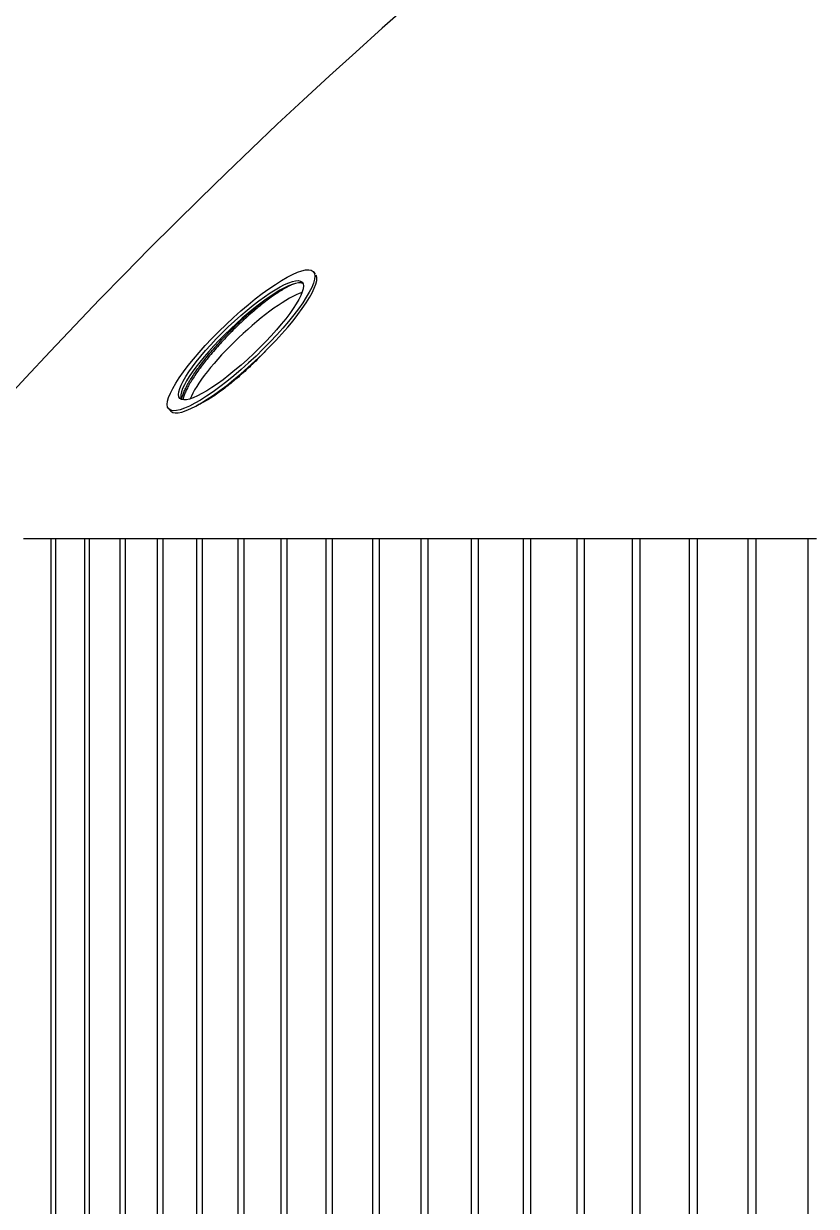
# Model space of a CAD drawing. Header units: millimetres. Extents: x -360063 to 84100, y -179792 to 59400.
# Drawn here: x 36861 to 39446, y 46788 to 50643 of the extents above; entities that cross this region are included whole.
import ezdxf

# ---------------------------------------------------------------- set-up
doc = ezdxf.new("R2010")
doc.units = ezdxf.units.MM
doc.header["$LTSCALE"] = 100
doc.layers.add('Visible', color=7, linetype='Continuous', lineweight=25)

msp = doc.modelspace()

# ---------------------------------------------------------------- linework, layer by layer
at = {"layer": 'Visible'}
for p, q in [((37805.25, 49835.17), (37811.85, 49828.23)), ((37334.25, 49387.22), (37340.98, 49380.15)), ((36861.03, 48965.17), (36950.75, 48965.17)), ((36950.75, 48965.17), (36964.92, 48965.17)), ((36950.75, 45200.17), (36950.75, 48965.17)), ((36964.92, 48965.17), (36964.92, 45200.17)), ((36964.92, 48965.17), (37060.16, 48965.17)), ((37060.16, 45200.17), (37060.16, 48965.17)), ((37060.16, 48965.17), (37075.17, 48965.17)), ((37075.17, 48965.17), (37075.17, 45200.17)), ((37075.17, 48965.17), (37175.87, 48965.17)), ((37175.87, 48965.17), (37191.73, 48965.17)), ((37175.87, 45200.17), (37175.87, 48965.17)), ((37191.73, 48965.17), (37191.73, 45200.17)), ((37191.73, 48965.17), (37297.84, 48965.17)), ((37297.84, 45200.17), (37297.84, 48965.17)), ((37297.84, 48965.17), (37314.52, 48965.17)), ((37314.52, 48965.17), (37314.52, 45200.17)), ((37314.52, 48965.17), (37425.99, 48965.17)), ((37425.99, 48965.17), (37443.48, 48965.17)), ((37425.99, 45200.17), (37425.99, 48965.17)), ((37443.48, 48965.17), (37443.48, 45200.17)), ((37443.48, 48965.17), (37560.26, 48965.17)), ((37560.26, 45200.17), (37560.26, 48965.17)), ((37560.26, 48965.17), (37578.57, 48965.17)), ((37578.57, 48965.17), (37578.57, 45200.17)), ((37578.57, 48965.17), (37700.58, 48965.17)), ((37700.58, 48965.17), (37719.69, 48965.17)), ((37700.58, 45200.17), (37700.58, 48965.17)), ((37719.69, 48965.17), (37719.69, 45200.17)), ((37719.69, 48965.17), (37846.89, 48965.17)), ((37846.89, 45200.17), (37846.89, 48965.17)), ((37846.89, 48965.17), (37866.78, 48965.17)), ((37866.78, 48965.17), (37866.78, 43100.17)), ((37866.78, 48965.17), (37999.1, 48965.17)), ((37999.1, 48965.17), (38019.77, 48965.17)), ((37999.1, 43100.17), (37999.1, 48965.17)), ((38019.77, 48965.17), (38019.77, 43100.17)), ((38019.77, 48965.17), (38157.14, 48965.17)), ((38157.14, 43100.17), (38157.14, 48965.17)), ((38157.14, 48965.17), (38178.58, 48965.17)), ((38178.58, 48965.17), (38178.58, 43100.17)), ((38178.58, 48965.17), (38320.92, 48965.17)), ((38320.92, 48965.17), (38343.12, 48965.17)), ((38320.92, 43100.17), (38320.92, 48965.17)), ((38343.12, 48965.17), (38343.12, 43100.17)), ((38343.12, 48965.17), (38490.37, 48965.17)), ((38490.37, 43100.17), (38490.37, 48965.17)), ((38490.37, 48965.17), (38513.32, 48965.17)), ((38513.32, 48965.17), (38513.32, 43100.17)), ((38513.32, 48965.17), (38665.4, 48965.17)), ((38665.4, 48965.17), (38689.08, 48965.17)), ((38665.4, 43100.17), (38665.4, 48965.17)), ((38689.08, 48965.17), (38689.08, 43100.17)), ((38689.08, 48965.17), (38845.91, 48965.17)), ((38845.91, 43100.17), (38845.91, 48965.17)), ((38845.91, 48965.17), (38870.31, 48965.17)), ((38870.31, 48965.17), (38870.31, 43100.17)), ((38870.31, 48965.17), (39031.82, 48965.17)), ((39031.82, 48965.17), (39056.93, 48965.17)), ((39031.82, 43100.17), (39031.82, 48965.17)), ((39056.93, 48965.17), (39056.93, 43100.17)), ((39056.93, 48965.17), (39223.03, 48965.17)), ((39223.03, 43100.17), (39223.03, 48965.17)), ((39223.03, 48965.17), (39248.84, 48965.17)), ((39248.84, 48965.17), (39248.84, 44600.17)), ((39248.84, 48965.17), (39419.44, 48965.17)), ((39419.44, 44600.17), (39419.44, 48965.17)), ((39419.44, 48965.17), (39445.66, 48965.17))]:
    msp.add_line(p, q, dxfattribs=at)
msp.add_arc((49408.48, 37851.75), 17108.42, 40.510533, 139.489467, dxfattribs=at)
for major_axis in [(-235.5, -223.97), (199.27, 189.52)]:
    msp.add_ellipse((37569.75, 49611.19), major_axis=major_axis, ratio=0.218508, dxfattribs=at)
for centre, major_axis, start_param, end_param in [((37576.48, 49604.12), (235.5, 223.97), 3.1415927, 6.2046162), ((37576.48, 49604.12), (-199.27, -189.52), 3.2228803, 6.2018976), ((37603.38, 49575.84), (199.27, 189.52), 0.418063, 2.7235297)]:
    msp.add_ellipse(centre, major_axis=major_axis, ratio=0.218508, start_param=start_param, end_param=end_param, dxfattribs=at)
for points, knots in [([(37743.68, 49795.58), (37741.89, 49794.87), (37740.05, 49794.11), (37733.57, 49791.31), (37728.72, 49788.98), (37718.54, 49783.69), (37713.22, 49780.73), (37702.21, 49774.21), (37696.52, 49770.66), (37684.87, 49763.05), (37678.92, 49759), (37666.88, 49750.48), (37660.79, 49746.02), (37648.62, 49736.82), (37642.32, 49731.92), (37629.42, 49721.59), (37622.81, 49716.16), (37609.41, 49704.84), (37602.61, 49698.95), (37588.93, 49686.81), (37582.05, 49680.55), (37568.33, 49667.79), (37561.49, 49661.27), (37547.95, 49648.07), (37541.25, 49641.4), (37528.11, 49628.01), (37521.67, 49621.3), (37509.15, 49607.97), (37503.07, 49601.36), (37491.38, 49588.34), (37485.57, 49581.73), (37474.14, 49568.4), (37468.52, 49561.69), (37457.61, 49548.3), (37452.32, 49541.63), (37442.15, 49528.43), (37437.28, 49521.91), (37428.06, 49509.14), (37423.7, 49502.89), (37415.56, 49490.75), (37411.78, 49484.86), (37404.85, 49473.54), (37401.69, 49468.11), (37396.03, 49457.78), (37393.53, 49452.88), (37389.18, 49443.68), (37387.25, 49439.22), (37383.98, 49430.7), (37382.65, 49426.64), (37381.1, 49420.84), (37380.66, 49418.91), (37380.31, 49417.05)], [92.8504991, 92.8504991, 92.8504991, 92.8504991, 93.9534883, 93.9534883, 96.6373239, 96.6373239, 99.3211596, 99.3211596, 102.0049952, 102.0049952, 104.6888308, 104.6888308, 107.3726665, 107.3726665, 110.0577042, 110.0577042, 112.742742, 112.742742, 115.4277797, 115.4277797, 118.1128175, 118.1128175, 120.7978553, 120.7978553, 123.482893, 123.482893, 126.1679308, 126.1679308, 128.8529685, 128.8529685, 131.5380071, 131.5380071, 134.2230457, 134.2230457, 136.9080842, 136.9080842, 139.5931228, 139.5931228, 142.2781614, 142.2781614, 144.9631999, 144.9631999, 147.6482385, 147.6482385, 150.333277, 150.333277, 153.0171128, 153.0171128, 155.7009485, 155.7009485, 157.1126876, 157.1126876, 157.1126876, 157.1126876]), ([(37376.5, 49417.95), (37376.88, 49420.59), (37377.48, 49423.41), (37379.28, 49430.18), (37380.62, 49434.24), (37383.88, 49442.76), (37385.81, 49447.22), (37390.17, 49456.42), (37392.67, 49461.32), (37398.33, 49471.65), (37401.48, 49477.08), (37408.42, 49488.4), (37412.2, 49494.29), (37420.34, 49506.43), (37424.7, 49512.68), (37433.92, 49525.45), (37438.79, 49531.97), (37448.95, 49545.16), (37454.25, 49551.84), (37465.16, 49565.22), (37470.77, 49571.94), (37482.2, 49585.26), (37488.02, 49591.88), (37499.71, 49604.89), (37505.78, 49611.51), (37518.3, 49624.84), (37524.74, 49631.55), (37537.88, 49644.93), (37544.58, 49651.61), (37558.13, 49664.8), (37564.97, 49671.32), (37578.69, 49684.09), (37585.57, 49690.34), (37599.25, 49702.49), (37606.05, 49708.38), (37619.45, 49719.7), (37626.05, 49725.13), (37636.36, 49733.38), (37640.16, 49736.37), (37643.9, 49739.26)], [14.0083331, 14.0083331, 14.0083331, 14.0083331, 16.1030145, 16.1030145, 18.7868502, 18.7868502, 21.470686, 21.470686, 24.1557239, 24.1557239, 26.8407618, 26.8407618, 29.5257997, 29.5257997, 32.2108376, 32.2108376, 34.8958754, 34.8958754, 37.5809133, 37.5809133, 40.2659512, 40.2659512, 42.9509891, 42.9509891, 45.6360262, 45.6360262, 48.3210633, 48.3210633, 51.0061004, 51.0061004, 53.6911375, 53.6911375, 56.3761746, 56.3761746, 59.0612117, 59.0612117, 61.7462488, 61.7462488, 63.3513847, 63.3513847, 63.3513847, 63.3513847]), ([(37648.9, 49575.5), (37643.56, 49569.85), (37638.11, 49564.19), (37625.98, 49551.84), (37619.29, 49545.16), (37605.74, 49531.97), (37598.9, 49525.45), (37585.18, 49512.68), (37578.3, 49506.43), (37564.62, 49494.29), (37557.82, 49488.4), (37544.42, 49477.08), (37537.81, 49471.65), (37524.91, 49461.32), (37518.62, 49456.42), (37506.44, 49447.22), (37500.35, 49442.76), (37488.31, 49434.24), (37482.36, 49430.18), (37470.72, 49422.57), (37465.02, 49419.02), (37454.01, 49412.51), (37448.69, 49409.54), (37438.52, 49404.25), (37433.66, 49401.93), (37428.07, 49399.51), (37427.09, 49399.09), (37426.12, 49398.69)], [131.9542578, 131.9542578, 131.9542578, 131.9542578, 134.2230291, 134.2230291, 136.9080669, 136.9080669, 139.5931048, 139.5931048, 142.2781427, 142.2781427, 144.9631806, 144.9631806, 147.6482185, 147.6482185, 150.3332564, 150.3332564, 153.0170922, 153.0170922, 155.7009279, 155.7009279, 158.3847637, 158.3847637, 161.0685994, 161.0685994, 163.7524351, 163.7524351, 164.3345966, 164.3345966, 164.3345966, 164.3345966])]:
    msp.add_open_spline(points, degree=3, knots=knots, dxfattribs=at)

doc.saveas('drawing.dxf')
